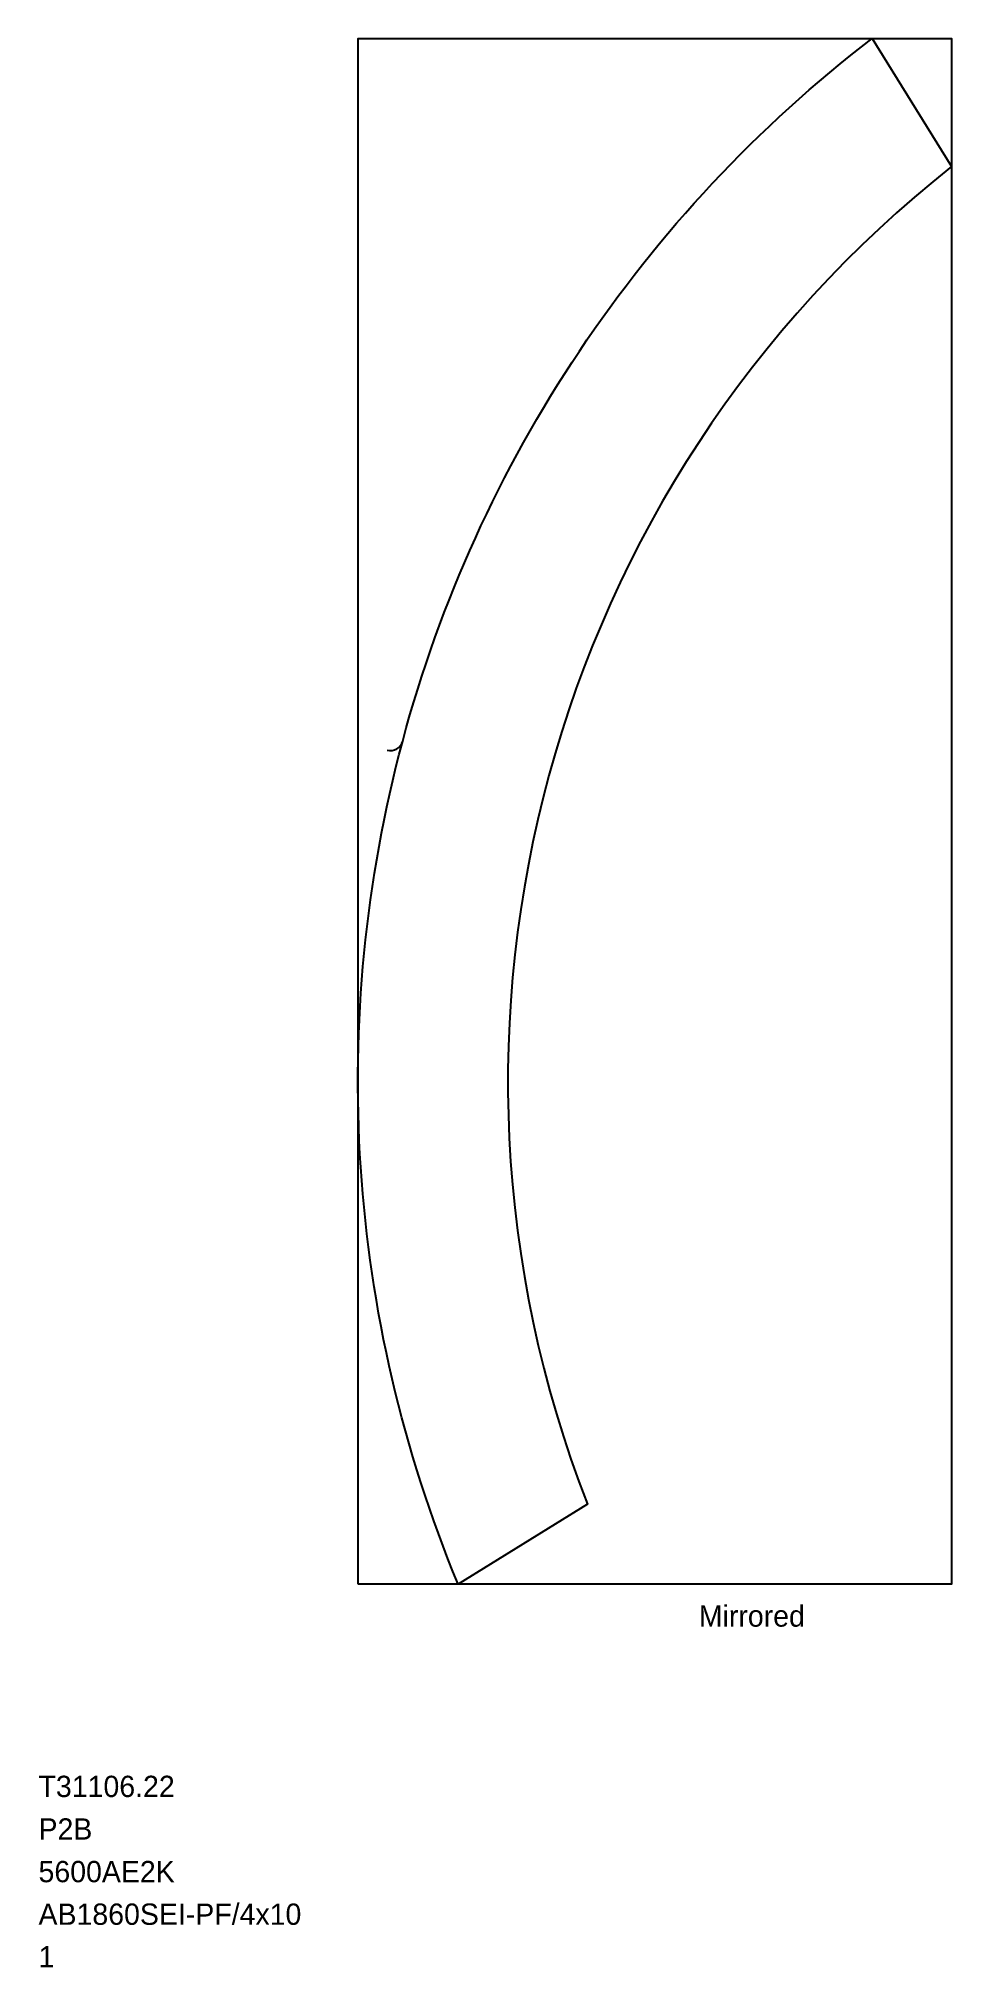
# Model space of a CAD drawing. Header units: metres. Extents: x -7.5 to 13.9, y -9 to 36.3.
import ezdxf

# ---------------------------------------------------------------- set-up
doc = ezdxf.new("R2010")
doc.units = ezdxf.units.M

msp = doc.modelspace()

# ---------------------------------------------------------------- linework, layer by layer
at = {"layer": 'BORDER_Z0P04', "color": 7}
msp.add_lwpolyline([(0, 0), (0, 36.2828), (13.9292, 36.2828), (13.9292, 0)], close=True, dxfattribs=at)
at = {"layer": 'ROUTE_Z0P25LT130RAMP', "color": 3}
msp.add_lwpolyline([(0.68151, 19.579149, 0.414213562), (1.048918, 19.791312, -0.165134222), (12.067923, 36.2828), (13.929187, 33.276185, 0.329659527), (5.38318, 1.878336), (2.34892, -0.000041, -0.165134222), (1.048918, 19.791312)], format="xyb", dxfattribs=at)

# ---------------------------------------------------------------- texts
at = {"layer": 'DESCRIPTION', "color": 1}
msp.add_text('P2B', height=0.5, dxfattribs=at).set_placement((-7.5, -6))
at = {"layer": 'FILENAME', "color": 1}
msp.add_text('5600AE2K', height=0.5, dxfattribs=at).set_placement((-7.5, -7))
at = {"layer": 'ITEMNUMBER', "color": 1}
msp.add_text('T31106.22', height=0.5, dxfattribs=at).set_placement((-7.5, -5))
at = {"layer": 'MATERIALNAME', "color": 1}
msp.add_text('AB1860SEI-PF/4x10', height=0.5, dxfattribs=at).set_placement((-7.5, -8))
at = {"layer": 'Qty', "color": 1}
msp.add_text('1', height=0.5, dxfattribs=at).set_placement((-7.5, -9))
at = {"layer": 'RUNFIELD', "color": 1}
msp.add_text('Mirrored', height=0.5, dxfattribs=at).set_placement((8, -1))

doc.saveas('drawing.dxf')
